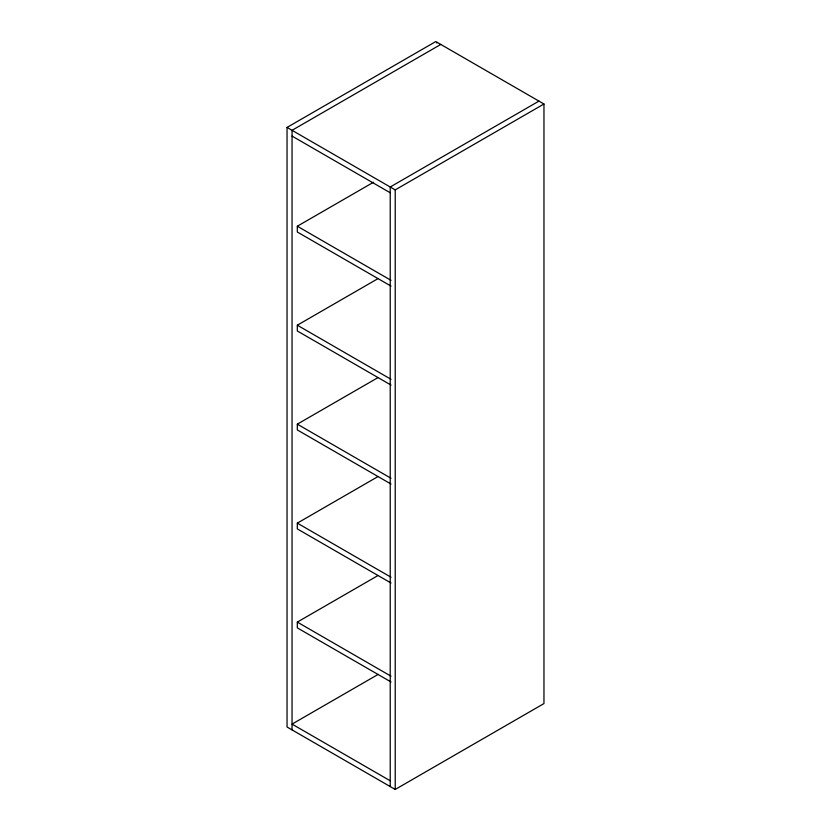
<?xml version="1.0" encoding="UTF-8"?>
<svg xmlns="http://www.w3.org/2000/svg" width="831" height="831" viewBox="0 0 831 831"><rect width="100%" height="100%" fill="white"/><g stroke="black" fill="none" stroke-linecap="round" stroke-linejoin="round"><path stroke-width="1.25" d="M287.038 127.423L435.787 41.55L543.962 104L543.962 703.577L395.213 789.45L287.038 727L287.038 127.423L395.213 189.884L543.962 104M436.597 42.952L437.407 42.485M440.783 44.438L292.045 130.311L292.045 729.888M391.027 286.113L297.321 232.015L297.321 226.229L373.535 182.228M538.955 101.112L390.217 186.996L390.217 786.562M391.027 385.075L297.321 330.977L297.321 325.201L378.022 278.603M391.027 484.047L297.321 429.939L297.321 424.163L378.022 377.575M391.027 583.009L297.321 528.911L297.321 523.135L378.022 476.537M391.027 681.971L297.321 627.872L297.321 622.097L378.022 575.509M378.157 674.388L292.045 724.102L390.217 780.787M292.045 136.087L390.217 192.771M297.321 226.229L391.027 280.338M297.321 325.201L391.027 379.3M297.321 424.163L391.027 478.272M297.321 523.135L391.027 577.233M297.321 622.097L391.027 676.195M395.213 189.884L395.213 789.45"/></g></svg>
